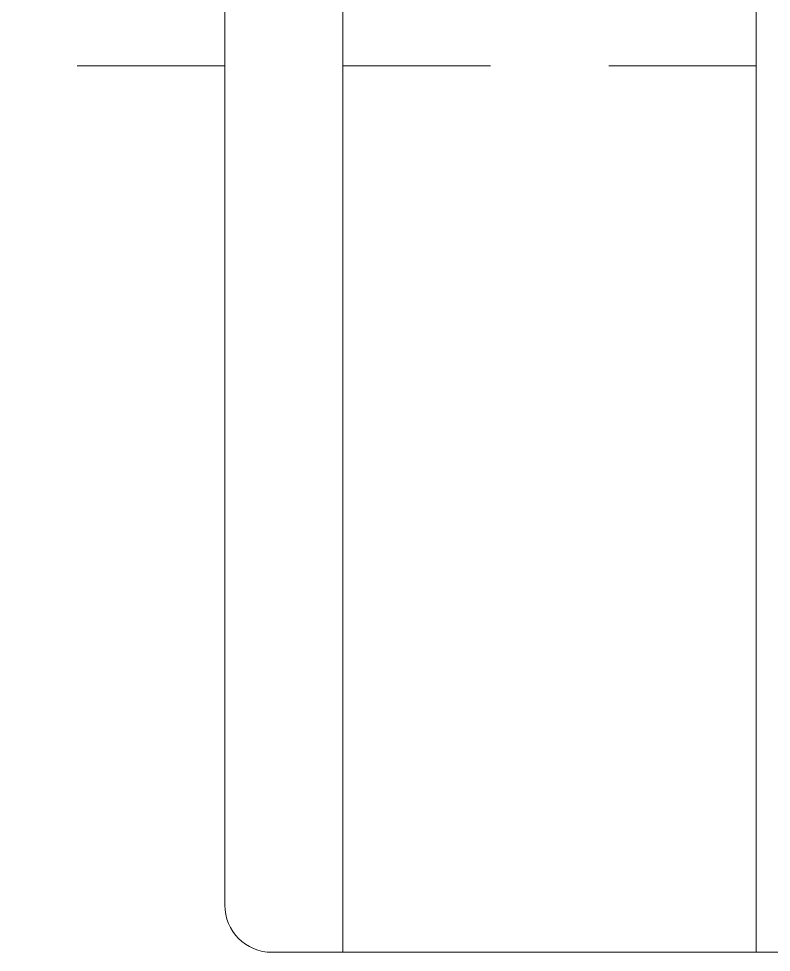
# Model space of a CAD drawing. Header units: metres. Extents: x 8 to 2416, y -346 to 476.
# Drawn here: x 215.087 to 215.725, y -177.163 to -176.373 of the extents above; entities that cross this region are included whole.
import ezdxf

# ---------------------------------------------------------------- set-up
doc = ezdxf.new("R2010")
doc.units = ezdxf.units.M
doc.linetypes.add('0', pattern=[0])
doc.linetypes.add('HIDDEN2', pattern=[0.1875, 0.125, -0.0625])
doc.layers.get('0').update_dxf_attribs({"color": 250, "linetype": '0', "lineweight": 20})
doc.layers.add('A-WALL', color=250, linetype='Continuous', lineweight=20)
doc.layers.add('baños', color=140, linetype='Continuous', lineweight=0)
doc.layers.add('Techos 1', color=7, linetype='HIDDEN2', lineweight=9, true_color=0x42391a)
doc.styles.get("Standard").update_dxf_attribs({"font": 'arial.ttf', "height": 0.1875})

# ---------------------------------------------------------------- blocks, each defined once
blk = doc.blocks.new('PL BASE 2N NASAS 09')
at = {"layer": 'A-WALL'}
for p, q in [((165.29755, -7.80173), (165.29755, -8.92173)), ((168.60755, -8.96173), (165.33755, -8.96173))]:
    blk.add_line(p, q, dxfattribs=at)
blk.add_arc((165.33755, -8.92173), 0.04, 180, 270, dxfattribs=at)
at = {"layer": 'baños'}
for p, q in [((165.39755, -7.76173), (165.39755, -8.96173)), ((165.74755, -7.76173), (165.74755, -8.96173))]:
    blk.add_line(p, q, dxfattribs=at)
at = {"layer": 'Techos 1'}
blk.add_line((161.34755, -8.21173), (176.09755, -8.21173), dxfattribs=at)
at = {"layer": 'baños', "linetype": 'Continuous', "flags": 8}
for tag, p in [('MODELNUMBER', (167.1329, -5.63062, 0)), ('TRADENAME', (167.1329, -5.63066, 0)), ('PRODUCT', (167.1329, -5.6307, 0)), ('MATERIAL', (167.1329, -5.63074, 0)), ('MODELNUMBER', (168.30765, -5.63062, 0)), ('TRADENAME', (168.30765, -5.63066, 0)), ('PRODUCT', (168.30765, -5.6307, 0)), ('MATERIAL', (168.30765, -5.63074, 0))]:
    blk.add_attdef(tag, p, '', height=0.0000254, rotation=180.00008, dxfattribs=at)
blk = doc.blocks.new('PL MUEBLES 2N NASAS 09')
blk.add_blockref('PL BASE 2N NASAS 09', (49.91428, 62.71701))

msp = doc.modelspace()

# ---------------------------------------------------------------- block references
msp.add_blockref('PL MUEBLES 2N NASAS 09', (0.05, -230.9185))

doc.saveas('drawing.dxf')
